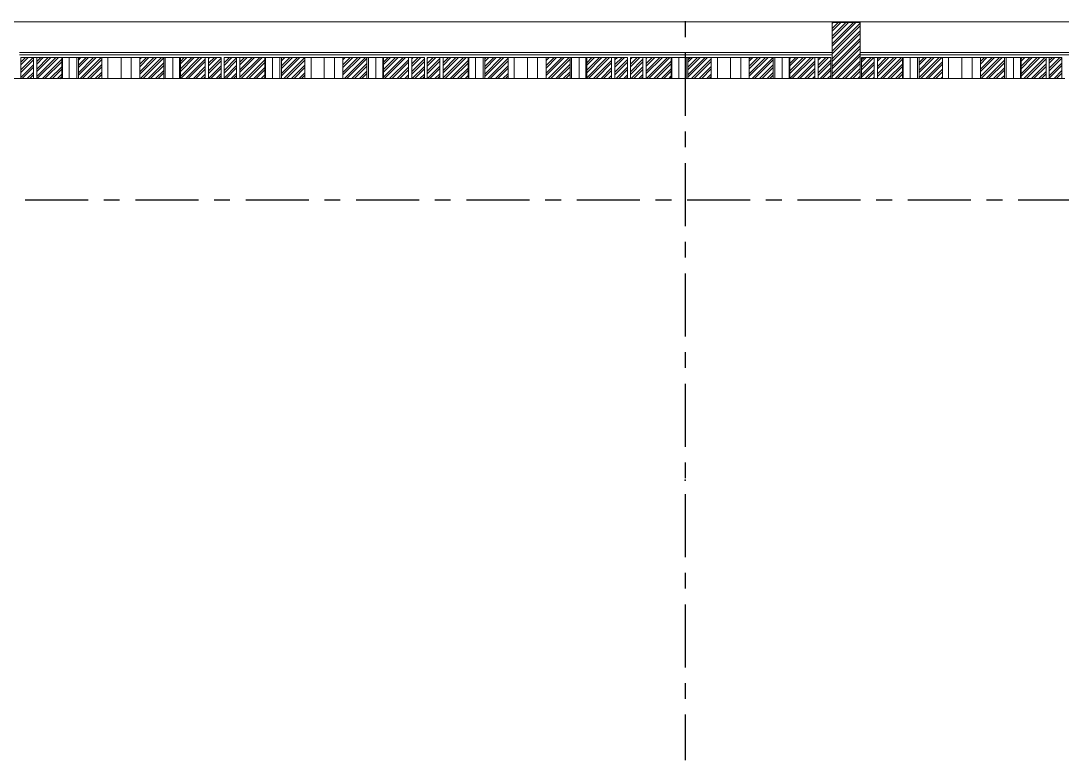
# Model space of a CAD drawing. Header units: millimetres. Extents: x -153298 to 620751, y -313239 to 250031.
# Drawn here: x 52663 to 56379, y 165802 to 168441 of the extents above; entities that cross this region are included whole.
import ezdxf
from ezdxf.enums import TextEntityAlignment as Align

# ---------------------------------------------------------------- set-up
doc = ezdxf.new("R2010")
doc.units = ezdxf.units.MM
for name, pattern in [('CENTER', [2, 1.25, -0.25, 0.25, -0.25]), ('TA_GL_000.90000', [2.475, 0.9, -0.225, 0.225, -0.225, 0.9]), ('XKITLINE00', [0])]:
    doc.linetypes.add(name, pattern=pattern)
for name, color, linetype in [('000 - 0_SYM_DWG_GRIDLINE_MAIN_COLOR_251', 251, 'Continuous'), ('000 - 0_SYM_DWG_SLOPE-SYM_TEXT_COLOR_3', 3, 'Continuous'), ('000 - EXISTING_BUILDING_MAIN_COLOR_251', 251, 'Continuous'), ('000 - EXISTING_STEEL-STRUCTURE_MAIN_COLOR_1', 1, 'Continuous'), ('000 - GRID', 251, 'CENTER')]:
    doc.layers.add(name, color=color, linetype=linetype)
doc.styles.add('ARIAL', font='arial.ttf')
doc.styles.add('TA', font='', dxfattribs={"height": 4.5})
doc.styles.get('TA').set_extended_font_data('Cordia New')

# ---------------------------------------------------------------- blocks, each defined once
blk = doc.blocks.new('*A21332053')
at = {"layer": '000 - EXISTING_STEEL-STRUCTURE_MAIN_COLOR_1', "linetype": 'XKITLINE00', "lineweight": 0}
for p, q in [((541.43843, 137.595979), (660.55843, 137.595979)), ((613.398431, 136.723979), (636.598431, 136.723979)), ((613.398431, 136.659979), (636.598431, 136.659979)), ((637.398431, 136.723979), (660.55843, 136.723979)), ((637.398431, 136.659979), (660.55843, 136.659979))]:
    blk.add_line(p, q, dxfattribs=at)
blk = doc.blocks.new('A$C388c5e98')
at = {"layer": '000 - EXISTING_BUILDING_MAIN_COLOR_251'}
h = blk.add_hatch(dxfattribs=at)
h.set_pattern_fill('ANSI32', color=256, scale=2, style=0)
h.paths.add_polyline_path([(12120, -150), (12120, -350), (12020, -350), (12020, -150)], flags=17)
h = blk.add_hatch(dxfattribs=at)
h.set_pattern_fill('ANSI32', color=256, scale=2, style=0)
h.paths.add_polyline_path([(9125, -350), (9125, -275), (9170, -275), (9170, -350)], flags=17)
h = blk.add_hatch(dxfattribs=at)
h.set_pattern_fill('ANSI32', color=256, scale=2, style=0)
h.paths.add_polyline_path([(9181.8, -350), (9181.8, -275), (9270.8, -275), (9270.8, -350)], flags=17)
h = blk.add_hatch(dxfattribs=at)
h.set_pattern_fill('ANSI32', color=256, scale=2, style=0)
h.paths.add_polyline_path([(9330.4, -350), (9330.4, -275), (9413.7, -275), (9413.7, -350)], flags=17)
h = blk.add_hatch(dxfattribs=at)
h.set_pattern_fill('ANSI32', color=256, scale=2, style=0)
h.paths.add_polyline_path([(9549.4, -350), (9549.4, -275), (9634.7, -275), (9634.7, -350)], flags=17)
h = blk.add_hatch(dxfattribs=at)
h.set_pattern_fill('ANSI32', color=256, scale=2, style=0)
h.paths.add_polyline_path([(9694.2, -350), (9694.2, -275), (9783.2, -275), (9783.2, -350)], flags=17)
h = blk.add_hatch(dxfattribs=at)
h.set_pattern_fill('ANSI32', color=256, scale=2, style=0)
h.paths.add_polyline_path([(9795, -350), (9795, -275), (9840, -275), (9840, -350)], flags=17)
h = blk.add_hatch(dxfattribs=at)
h.set_pattern_fill('ANSI32', color=256, scale=2, style=0)
h.paths.add_polyline_path([(9850, -350), (9850, -275), (9895, -275), (9895, -350)], flags=17)
h = blk.add_hatch(dxfattribs=at)
h.set_pattern_fill('ANSI32', color=256, scale=2, style=0)
h.paths.add_polyline_path([(9906.8, -350), (9906.8, -275), (9995.8, -275), (9995.8, -350)], flags=17)
h = blk.add_hatch(dxfattribs=at)
h.set_pattern_fill('ANSI32', color=256, scale=2, style=0)
h.paths.add_polyline_path([(10055.4, -350), (10055.4, -275), (10138.7, -275), (10138.7, -350)], flags=17)
h = blk.add_hatch(dxfattribs=at)
h.set_pattern_fill('ANSI32', color=256, scale=2, style=0)
h.paths.add_polyline_path([(10274.4, -350), (10274.4, -275), (10359.7, -275), (10359.7, -350)], flags=17)
h = blk.add_hatch(dxfattribs=at)
h.set_pattern_fill('ANSI32', color=256, scale=2, style=0)
h.paths.add_polyline_path([(10419.2, -350), (10419.2, -275), (10508.2, -275), (10508.2, -350)], flags=17)
h = blk.add_hatch(dxfattribs=at)
h.set_pattern_fill('ANSI32', color=256, scale=2, style=0)
h.paths.add_polyline_path([(10520, -350), (10520, -275), (10565, -275), (10565, -350)], flags=17)
h = blk.add_hatch(dxfattribs=at)
h.set_pattern_fill('ANSI32', color=256, scale=2, style=0)
h.paths.add_polyline_path([(10575, -350), (10575, -275), (10620, -275), (10620, -350)], flags=17)
h = blk.add_hatch(dxfattribs=at)
h.set_pattern_fill('ANSI32', color=256, scale=2, style=0)
h.paths.add_polyline_path([(10631.8, -350), (10631.8, -275), (10720.8, -275), (10720.8, -350)], flags=17)
h = blk.add_hatch(dxfattribs=at)
h.set_pattern_fill('ANSI32', color=256, scale=2, style=0)
h.paths.add_polyline_path([(10780.4, -350), (10780.4, -275), (10863.7, -275), (10863.7, -350)], flags=17)
h = blk.add_hatch(dxfattribs=at)
h.set_pattern_fill('ANSI32', color=256, scale=2, style=0)
h.paths.add_polyline_path([(10999.4, -350), (10999.4, -275), (11084.7, -275), (11084.7, -350)], flags=17)
h = blk.add_hatch(dxfattribs=at)
h.set_pattern_fill('ANSI32', color=256, scale=2, style=0)
h.paths.add_polyline_path([(11144.2, -350), (11144.2, -275), (11233.2, -275), (11233.2, -350)], flags=17)
h = blk.add_hatch(dxfattribs=at)
h.set_pattern_fill('ANSI32', color=256, scale=2, style=0)
h.paths.add_polyline_path([(11245, -350), (11245, -275), (11290, -275), (11290, -350)], flags=17)
h = blk.add_hatch(dxfattribs=at)
h.set_pattern_fill('ANSI32', color=256, scale=2, style=0)
h.paths.add_polyline_path([(11300, -350), (11300, -275), (11345, -275), (11345, -350)], flags=17)
h = blk.add_hatch(dxfattribs=at)
h.set_pattern_fill('ANSI32', color=256, scale=2, style=0)
h.paths.add_polyline_path([(11356.8, -350), (11356.8, -275), (11445.8, -275), (11445.8, -350)], flags=17)
h = blk.add_hatch(dxfattribs=at)
h.set_pattern_fill('ANSI32', color=256, scale=2, style=0)
h.paths.add_polyline_path([(11505.4, -350), (11505.4, -275), (11588.7, -275), (11588.7, -350)], flags=17)
h = blk.add_hatch(dxfattribs=at)
h.set_pattern_fill('ANSI32', color=256, scale=2, style=0)
h.paths.add_polyline_path([(11724.4, -350), (11724.4, -275), (11809.7, -275), (11809.7, -350)], flags=17)
h = blk.add_hatch(dxfattribs=at)
h.set_pattern_fill('ANSI32', color=256, scale=2, style=0)
h.paths.add_polyline_path([(11869.2, -350), (11869.2, -275), (11958.2, -275), (11958.2, -350)], flags=17)
h = blk.add_hatch(dxfattribs=at)
h.set_pattern_fill('ANSI32', color=256, scale=2, style=0)
h.paths.add_polyline_path([(11970, -350), (11970, -275), (12015, -275), (12015, -350)], flags=17)
h = blk.add_hatch(dxfattribs=at)
h.set_pattern_fill('ANSI32', color=256, scale=2, style=0)
h.paths.add_polyline_path([(12170, -275), (12170, -350), (12125, -350), (12125, -275)], flags=17)
h = blk.add_hatch(dxfattribs=at)
h.set_pattern_fill('ANSI32', color=256, scale=2, style=0)
h.paths.add_polyline_path([(12270.8, -275), (12270.8, -350), (12181.8, -350), (12181.8, -275)], flags=17)
h = blk.add_hatch(dxfattribs=at)
h.set_pattern_fill('ANSI32', color=256, scale=2, style=0)
h.paths.add_polyline_path([(12413.7, -275), (12413.7, -350), (12330.4, -350), (12330.4, -275)], flags=17)
h = blk.add_hatch(dxfattribs=at)
h.set_pattern_fill('ANSI32', color=256, scale=2, style=0)
h.paths.add_polyline_path([(12634.7, -275), (12634.7, -350), (12549.4, -350), (12549.4, -275)], flags=17)
h = blk.add_hatch(dxfattribs=at)
h.set_pattern_fill('ANSI32', color=256, scale=2, style=0)
h.paths.add_polyline_path([(12783.2, -275), (12783.2, -350), (12694.2, -350), (12694.2, -275)], flags=17)
h = blk.add_hatch(dxfattribs=at)
h.set_pattern_fill('ANSI32', color=256, scale=2, style=0)
h.paths.add_polyline_path([(12840, -275), (12840, -350), (12795, -350), (12795, -275)], flags=17)
at = {"layer": '000 - EXISTING_BUILDING_MAIN_COLOR_251', "linetype": 'XKITLINE00', "lineweight": 0}
for p, q in [((12020, -150), (12120, -150)), ((12020, -350), (12020, -150)), ((12120, -350), (12120, -150)), ((9840, -275), (9125, -275)), ((9125, -350), (9125, -275)), ((9170, -350), (9170, -275)), ((9181.8, -350), (9181.8, -275)), ((9270.8, -350), (9270.8, -275)), ((9273.3, -350), (9273.3, -275)), ((9297.9, -350), (9297.9, -275)), ((9324.5, -350), (9324.5, -275)), ((9330.4, -350), (9330.4, -275)), ((9413.7, -350), (9413.7, -275)), ((9435.5, -350), (9435.5, -275)), ((9482.5, -350), (9482.5, -275)), ((9519.1, -350), (9519.1, -275)), ((9549.4, -350), (9549.4, -275)), ((9634.7, -350), (9634.7, -275)), ((9640.5, -350), (9640.5, -275)), ((9667.1, -350), (9667.1, -275)), ((9691.7, -350), (9691.7, -275)), ((9694.2, -350), (9694.2, -275)), ((9783.2, -350), (9783.2, -275)), ((9795, -350), (9795, -275)), ((9840, -350), (9840, -275)), ((10565, -275), (9850, -275)), ((9850, -350), (9850, -275)), ((9895, -350), (9895, -275)), ((9906.8, -350), (9906.8, -275)), ((9995.8, -350), (9995.8, -275)), ((9998.3, -350), (9998.3, -275)), ((10022.9, -350), (10022.9, -275)), ((10049.5, -350), (10049.5, -275)), ((10055.4, -350), (10055.4, -275)), ((10138.7, -350), (10138.7, -275)), ((10160.5, -350), (10160.5, -275)), ((10207.5, -350), (10207.5, -275)), ((10244.1, -350), (10244.1, -275)), ((10274.4, -350), (10274.4, -275)), ((10359.7, -350), (10359.7, -275)), ((10365.5, -350), (10365.5, -275)), ((10392.1, -350), (10392.1, -275)), ((10416.7, -350), (10416.7, -275)), ((10419.2, -350), (10419.2, -275)), ((10508.2, -350), (10508.2, -275)), ((10520, -350), (10520, -275)), ((10565, -350), (10565, -275)), ((11290, -275), (10575, -275)), ((10575, -350), (10575, -275)), ((10620, -350), (10620, -275)), ((10631.8, -350), (10631.8, -275)), ((10720.8, -350), (10720.8, -275)), ((10723.3, -350), (10723.3, -275)), ((10747.9, -350), (10747.9, -275)), ((10774.5, -350), (10774.5, -275)), ((10780.4, -350), (10780.4, -275)), ((10863.7, -350), (10863.7, -275)), ((10885.5, -350), (10885.5, -275)), ((10932.5, -350), (10932.5, -275)), ((10969.1, -350), (10969.1, -275)), ((10999.4, -350), (10999.4, -275)), ((11084.7, -350), (11084.7, -275)), ((11090.5, -350), (11090.5, -275)), ((11117.1, -350), (11117.1, -275)), ((11141.7, -350), (11141.7, -275)), ((11144.2, -350), (11144.2, -275)), ((11233.2, -350), (11233.2, -275)), ((11245, -350), (11245, -275)), ((11290, -350), (11290, -275)), ((12015, -275), (11300, -275)), ((11300, -350), (11300, -275)), ((11345, -275), (11345, -350)), ((11356.8, -350), (11356.8, -275)), ((11445.8, -350), (11445.8, -275)), ((11448.3, -350), (11448.3, -275)), ((11472.9, -350), (11472.9, -275)), ((11499.5, -350), (11499.5, -275)), ((11505.4, -350), (11505.4, -275)), ((11588.7, -350), (11588.7, -275)), ((11610.5, -350), (11610.5, -275)), ((11657.5, -350), (11657.5, -275)), ((11694.1, -350), (11694.1, -275)), ((11724.4, -350), (11724.4, -275)), ((11809.7, -350), (11809.7, -275)), ((11815.5, -350), (11815.5, -275)), ((11842.1, -350), (11842.1, -275)), ((11866.7, -350), (11866.7, -275)), ((11869.2, -350), (11869.2, -275)), ((11958.2, -350), (11958.2, -275)), ((11970, -350), (11970, -275)), ((12015, -350), (12015, -275)), ((12840, -275), (12125, -275)), ((12125, -350), (12125, -275)), ((12170, -350), (12170, -275)), ((12181.8, -350), (12181.8, -275)), ((12270.8, -350), (12270.8, -275)), ((12273.3, -350), (12273.3, -275)), ((12297.9, -350), (12297.9, -275)), ((12324.5, -350), (12324.5, -275)), ((12330.4, -350), (12330.4, -275)), ((12413.7, -350), (12413.7, -275)), ((12435.5, -350), (12435.5, -275)), ((12482.5, -350), (12482.5, -275)), ((12519.1, -350), (12519.1, -275)), ((12549.4, -350), (12549.4, -275)), ((12634.7, -350), (12634.7, -275)), ((12640.5, -350), (12640.5, -275)), ((12667.1, -350), (12667.1, -275)), ((12691.7, -350), (12691.7, -275)), ((12694.2, -350), (12694.2, -275)), ((12783.2, -350), (12783.2, -275)), ((12795, -350), (12795, -275)), ((12840, -350), (12840, -275)), ((9125, -350), (9015, -350)), ((9840, -350), (9125, -350)), ((9840, -350), (9850, -350)), ((10565, -350), (9850, -350)), ((10565, -350), (10575, -350)), ((11290, -350), (10575, -350)), ((11290, -350), (11300, -350)), ((12015, -350), (11300, -350)), ((12125, -350), (12015, -350)), ((12840, -350), (12125, -350)), ((12840, -350), (12850, -350))]:
    blk.add_line(p, q, dxfattribs=at)
blk = doc.blocks.new('W-1-PP19-ST-ENT1-1_20260610-023014_UPPF_ST')
at = {"color": 6}
blk.add_blockref('A$C388c5e98', (11305, 783), dxfattribs=at)
at = {"layer": '000 - EXISTING_STEEL-STRUCTURE_MAIN_COLOR_1', "lineweight": 0, "xscale": 125, "yscale": 125, "zscale": 125}
blk.add_blockref('*A21332053', (-56249.8, -16564.5), dxfattribs=at)
blk = doc.blocks.new('*U4769')
at = {"layer": '000 - 0_SYM_DWG_GRIDLINE_MAIN_COLOR_251', "color": 0, "linetype": 'ByBlock', "ltscale": 5}
blk.add_line((20, 0), (-600, 0), dxfattribs=at)
at = {"style": 'TA', "flags": 1}
blk.add_attdef('LOCATION', (6, -6), '', height=4.5, rotation=270, dxfattribs=at)
at = {"layer": '000 - 0_SYM_DWG_SLOPE-SYM_TEXT_COLOR_3', "style": 'ARIAL'}
blk.add_attdef('GRID-HEAD', text='', height=4, rotation=180, dxfattribs=at).set_placement((40, 0), align=Align.MIDDLE_CENTER)
blk = doc.blocks.new('*U4770')
at = {"layer": '000 - 0_SYM_DWG_GRIDLINE_MAIN_COLOR_251', "color": 0, "linetype": 'ByBlock', "ltscale": 5}
blk.add_line((20, 0), (-188, 0), dxfattribs=at)
at = {"layer": '000 - 0_SYM_DWG_GRIDLINE_MAIN_COLOR_251', "color": 3}
blk.add_point((-168, 0), dxfattribs=at)
at = {"style": 'TA', "flags": 1}
blk.add_attdef('LOCATION', (6, -6), '', height=4.5, rotation=270, dxfattribs=at)
at = {"layer": '000 - 0_SYM_DWG_SLOPE-SYM_TEXT_COLOR_3', "style": 'ARIAL'}
blk.add_attdef('GRID-HEAD', text='', height=4, rotation=270, dxfattribs=at).set_placement((40, 0), align=Align.MIDDLE_CENTER)
blk = doc.blocks.new('W-1-PP19-ST-ENT1-1_20260610-010700_LOPF_DIMS')
at = {"layer": '000 - GRID', "linetype": 'TA_GL_000.90000'}
for name, p, xscale, yscale, zscale, rotation in [('*U4770', (22800, 7400), 50.00000000000004, 50.00000000000004, 50.00000000000004, 90), ('*U4769', (-2180, 0), 50, 50, 50, 180)]:
    blk.add_blockref(name, p, dxfattribs=dict(at, xscale=xscale, yscale=yscale, zscale=zscale, rotation=rotation))

msp = doc.modelspace()

# ---------------------------------------------------------------- block references
at = {"color": 6}
msp.add_blockref('W-1-PP19-ST-ENT1-1_20260610-023014_UPPF_ST', (32232.7713, 167801.6448), dxfattribs=at)

# ---------------------------------------------------------------- next in the draw order: block references
msp.add_blockref('W-1-PP19-ST-ENT1-1_20260610-010700_LOPF_DIMS', (32232.7713, 167801.6448), dxfattribs=at)

doc.saveas('drawing.dxf')
